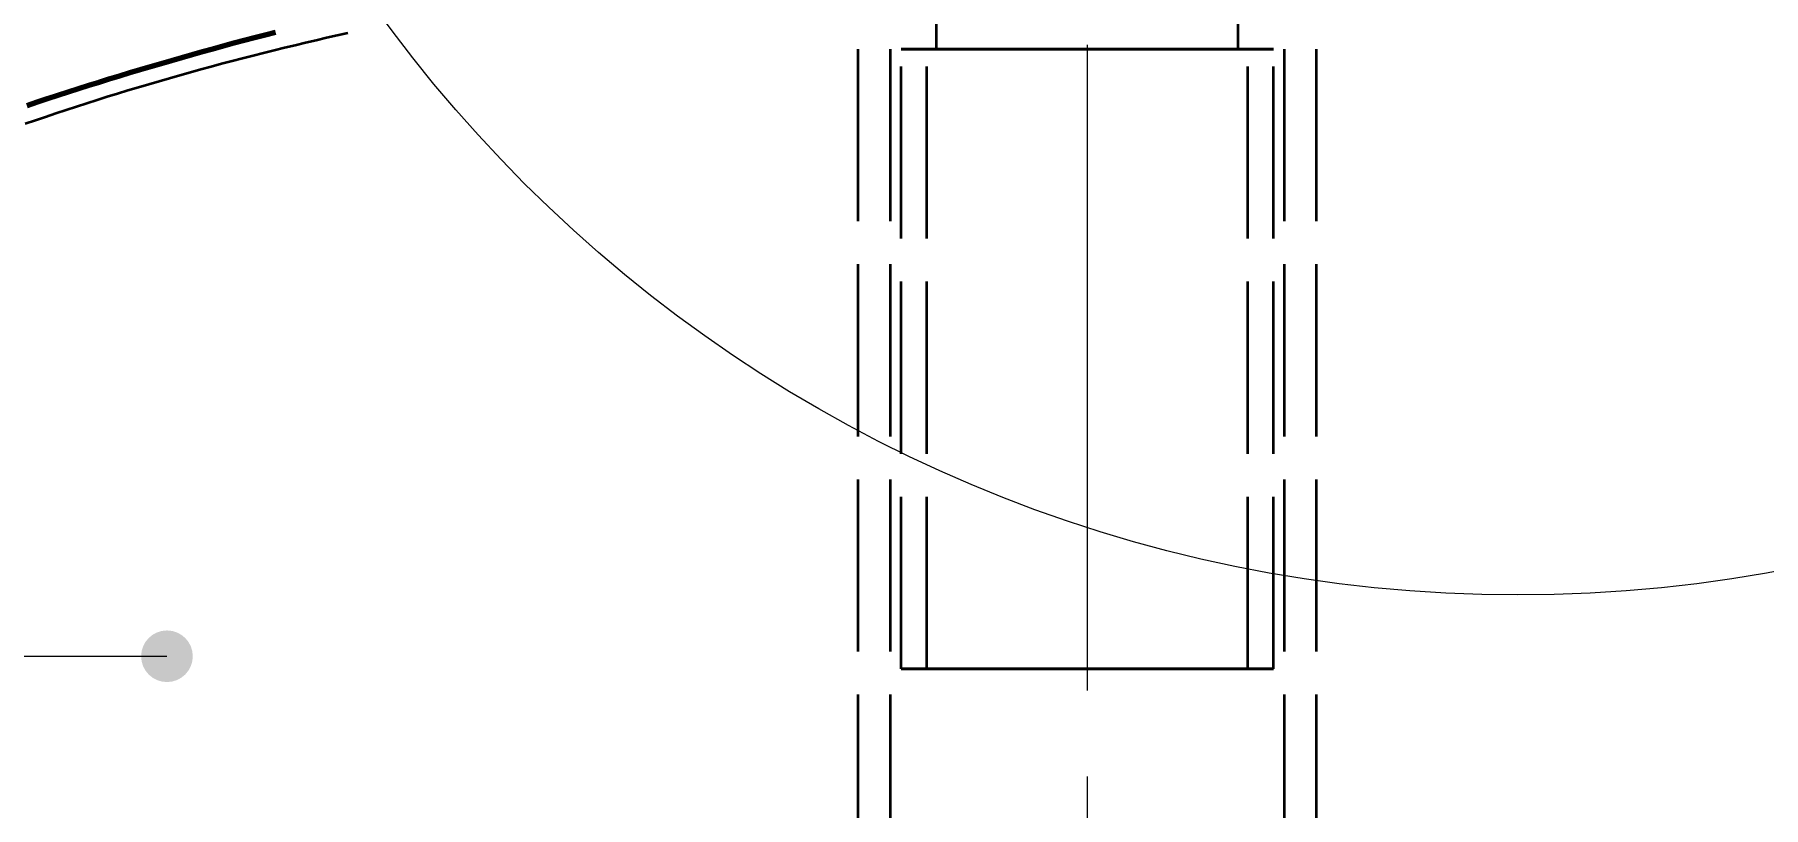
# Model space of a CAD drawing. Header units: millimetres. Extents: x 0 to 2382, y 0 to 420.
# Drawn here: x 133.74 to 173.89, y 325.61 to 343.57 of the extents above; entities that cross this region are included whole.
import ezdxf

# ---------------------------------------------------------------- set-up
doc = ezdxf.new("R2010")
doc.units = ezdxf.units.MM
doc.linetypes.add('IRAM-E-TRAZOS', pattern=[5, 4, -1])
doc.linetypes.add('IRAM-F-TRAZO-PUNTO', pattern=[20, 15, -2, 1, -2])
for name, color, linetype, lineweight in [('01-VISIBLE', 7, 'CONTINUOUS', 70), ('02-OCULTA', 4, 'IRAM-E-TRAZOS', 35), ('03-EJE', 1, 'IRAM-F-TRAZO-PUNTO', 18), ('04-COTA', 3, 'CONTINUOUS', 18), ('08-FINA', 5, 'CONTINUOUS', 18)]:
    doc.layers.add(name, color=color, linetype=linetype, lineweight=lineweight)
doc.styles.add('ISO3098', font='isocpeur.ttf')
doc.dimstyles.new('FLAMA-IRAM', dxfattribs={"dimtxt": 3.5, "dimasz": 3.5, "dimexe": 2, "dimexo": 1.5, "dimgap": 1, "dimtad": 1, "dimdec": 1, "dimtxsty": 'ISO3098', "dimblk": 'IRAM_FLECHA', "dimblk1": 'IRAM_FLECHA', "dimblk2": 'IRAM_FLECHA', "dimcen": 2.5, "dimclrd": 256, "dimclre": 256, "dimclrt": 256, "dimazin": 3, "dimtfac": 1, "dimtmove": 0, "dimatfit": 3, "dimlwd": 18, "dimlwe": 18})

# ---------------------------------------------------------------- blocks, each defined once
blk = doc.blocks.new('IRAM_FLECHA')
blk.add_solid([(0, 0), (-1, 0.125), (-1, -0.125)])

msp = doc.modelspace()

# ---------------------------------------------------------------- hatches: boundary and pattern name
at = {"layer": '08-FINA'}
h = msp.add_hatch(color=7, dxfattribs=at)
h.dxf.hatch_style = 1
edge = h.paths.add_edge_path()
edge.add_arc((136.813, 329.12), 0.6, 0, 360)

# ---------------------------------------------------------------- linework, layer by layer
at = {"layer": '01-VISIBLE'}
msp.add_lwpolyline([(133.567, 341.919), (133.804, 341.999), (134.042, 342.079), (134.28, 342.158), (134.518, 342.236), (134.757, 342.312), (134.995, 342.388), (135.235, 342.463), (135.474, 342.537), (135.714, 342.61), (135.954, 342.682), (136.194, 342.754), (136.434, 342.825), (136.675, 342.895), (136.916, 342.964), (137.157, 343.033), (137.398, 343.102), (137.639, 343.17), (137.88, 343.237), (138.122, 343.304), (138.364, 343.37), (138.606, 343.435), (138.848, 343.499), (139.09, 343.562), (139.333, 343.623)], dxfattribs=at)
at = {"layer": '02-OCULTA'}
for p, q in [((152.863, 179.228), (152.863, 346.966)), ((153.613, 179.228), (153.613, 346.966)), ((162.763, 179.228), (162.763, 346.966)), ((163.513, 179.228), (163.513, 346.966)), ((154.688, 343.225), (154.688, 345.675)), ((161.688, 343.225), (161.688, 345.675)), ((153.863, 328.825), (153.863, 343.225)), ((154.463, 328.825), (154.463, 343.225)), ((161.913, 328.825), (161.913, 343.225)), ((162.513, 328.825), (162.513, 343.225))]:
    msp.add_line(p, q, dxfattribs=at)
for points in [[(141.012, 343.596), (140.766, 343.542), (140.521, 343.486), (140.277, 343.43), (140.032, 343.372), (139.788, 343.314), (139.543, 343.255), (139.299, 343.195), (139.056, 343.135), (138.812, 343.073), (138.569, 343.011), (138.326, 342.947), (138.083, 342.883), (137.84, 342.818), (137.598, 342.752), (137.356, 342.685), (137.114, 342.617), (136.872, 342.548), (136.631, 342.478), (136.39, 342.408), (136.149, 342.336), (135.908, 342.264), (135.668, 342.19), (135.428, 342.116), (135.189, 342.041), (134.949, 341.965), (134.71, 341.888), (134.471, 341.809), (134.233, 341.73), (133.995, 341.65), (133.757, 341.569), (133.519, 341.488)], [(162.513, 343.225), (162.259, 343.225), (162.005, 343.225), (161.75, 343.225), (161.496, 343.225), (161.241, 343.225), (160.987, 343.225), (160.732, 343.225), (160.478, 343.225), (160.224, 343.225), (159.969, 343.225), (159.715, 343.225), (159.46, 343.225), (159.206, 343.225), (158.952, 343.225), (158.697, 343.225), (158.443, 343.225), (158.188, 343.225), (157.934, 343.225), (157.68, 343.225), (157.425, 343.225), (157.171, 343.225), (156.916, 343.225), (156.662, 343.225), (156.407, 343.225), (156.153, 343.225), (155.899, 343.225), (155.644, 343.225), (155.39, 343.225), (155.135, 343.225), (154.881, 343.225), (154.627, 343.225), (154.372, 343.225), (154.118, 343.225), (153.863, 343.225)], [(153.863, 343.225), (154.118, 343.225), (154.372, 343.225), (154.627, 343.225), (154.881, 343.225), (155.135, 343.225), (155.39, 343.225), (155.644, 343.225), (155.899, 343.225), (156.153, 343.225), (156.407, 343.225), (156.662, 343.225), (156.916, 343.225), (157.171, 343.225), (157.425, 343.225), (157.68, 343.225), (157.934, 343.225), (158.188, 343.225), (158.443, 343.225), (158.697, 343.225), (158.952, 343.225), (159.206, 343.225), (159.46, 343.225), (159.715, 343.225), (159.969, 343.225), (160.224, 343.225), (160.478, 343.225), (160.732, 343.225), (160.987, 343.225), (161.241, 343.225), (161.496, 343.225), (161.75, 343.225), (162.005, 343.225), (162.259, 343.225), (162.513, 343.225)], [(161.913, 343.225), (161.656, 343.225), (161.4, 343.225), (161.143, 343.225), (160.886, 343.225), (160.629, 343.225), (160.372, 343.225), (160.115, 343.225), (159.858, 343.225), (159.601, 343.225), (159.344, 343.225), (159.087, 343.225), (158.831, 343.225), (158.574, 343.225), (158.317, 343.225), (158.06, 343.225), (157.803, 343.225), (157.546, 343.225), (157.289, 343.225), (157.032, 343.225), (156.775, 343.225), (156.519, 343.225), (156.262, 343.225), (156.005, 343.225), (155.748, 343.225), (155.491, 343.225), (155.234, 343.225), (154.977, 343.225), (154.72, 343.225), (154.463, 343.225)], [(154.463, 343.225), (154.72, 343.225), (154.977, 343.225), (155.234, 343.225), (155.491, 343.225), (155.748, 343.225), (156.005, 343.225), (156.262, 343.225), (156.519, 343.225), (156.775, 343.225), (157.032, 343.225), (157.289, 343.225), (157.546, 343.225), (157.803, 343.225), (158.06, 343.225), (158.317, 343.225), (158.574, 343.225), (158.831, 343.225), (159.087, 343.225), (159.344, 343.225), (159.601, 343.225), (159.858, 343.225), (160.115, 343.225), (160.372, 343.225), (160.629, 343.225), (160.886, 343.225), (161.143, 343.225), (161.4, 343.225), (161.656, 343.225), (161.913, 343.225)], [(161.688, 343.225), (161.438, 343.225), (161.188, 343.225), (160.938, 343.225), (160.688, 343.225), (160.438, 343.225), (160.188, 343.225), (159.938, 343.225), (159.688, 343.225), (159.438, 343.225), (159.188, 343.225), (158.938, 343.225), (158.688, 343.225), (158.438, 343.225), (158.188, 343.225), (157.938, 343.225), (157.688, 343.225), (157.438, 343.225), (157.188, 343.225), (156.938, 343.225), (156.688, 343.225), (156.438, 343.225), (156.188, 343.225), (155.938, 343.225), (155.688, 343.225), (155.438, 343.225), (155.188, 343.225), (154.938, 343.225), (154.688, 343.225)], [(154.688, 343.225), (154.938, 343.225), (155.188, 343.225), (155.438, 343.225), (155.688, 343.225), (155.938, 343.225), (156.188, 343.225), (156.438, 343.225), (156.688, 343.225), (156.938, 343.225), (157.188, 343.225), (157.438, 343.225), (157.688, 343.225), (157.938, 343.225), (158.188, 343.225), (158.438, 343.225), (158.688, 343.225), (158.938, 343.225), (159.188, 343.225), (159.438, 343.225), (159.688, 343.225), (159.938, 343.225), (160.188, 343.225), (160.438, 343.225), (160.688, 343.225), (160.938, 343.225), (161.188, 343.225), (161.438, 343.225), (161.688, 343.225)], [(162.513, 328.825), (162.259, 328.825), (162.005, 328.825), (161.75, 328.825), (161.496, 328.825), (161.241, 328.825), (160.987, 328.825), (160.732, 328.825), (160.478, 328.825), (160.224, 328.825), (159.969, 328.825), (159.715, 328.825), (159.46, 328.825), (159.206, 328.825), (158.952, 328.825), (158.697, 328.825), (158.443, 328.825), (158.188, 328.825), (157.934, 328.825), (157.68, 328.825), (157.425, 328.825), (157.171, 328.825), (156.916, 328.825), (156.662, 328.825), (156.407, 328.825), (156.153, 328.825), (155.899, 328.825), (155.644, 328.825), (155.39, 328.825), (155.135, 328.825), (154.881, 328.825), (154.627, 328.825), (154.372, 328.825), (154.118, 328.825), (153.863, 328.825)], [(153.863, 328.825), (154.118, 328.825), (154.372, 328.825), (154.627, 328.825), (154.881, 328.825), (155.135, 328.825), (155.39, 328.825), (155.644, 328.825), (155.899, 328.825), (156.153, 328.825), (156.407, 328.825), (156.662, 328.825), (156.916, 328.825), (157.171, 328.825), (157.425, 328.825), (157.68, 328.825), (157.934, 328.825), (158.188, 328.825), (158.443, 328.825), (158.697, 328.825), (158.952, 328.825), (159.206, 328.825), (159.46, 328.825), (159.715, 328.825), (159.969, 328.825), (160.224, 328.825), (160.478, 328.825), (160.732, 328.825), (160.987, 328.825), (161.241, 328.825), (161.496, 328.825), (161.75, 328.825), (162.005, 328.825), (162.259, 328.825), (162.513, 328.825)], [(161.913, 328.825), (161.656, 328.825), (161.4, 328.825), (161.143, 328.825), (160.886, 328.825), (160.629, 328.825), (160.372, 328.825), (160.115, 328.825), (159.858, 328.825), (159.601, 328.825), (159.344, 328.825), (159.087, 328.825), (158.831, 328.825), (158.574, 328.825), (158.317, 328.825), (158.06, 328.825), (157.803, 328.825), (157.546, 328.825), (157.289, 328.825), (157.032, 328.825), (156.775, 328.825), (156.519, 328.825), (156.262, 328.825), (156.005, 328.825), (155.748, 328.825), (155.491, 328.825), (155.234, 328.825), (154.977, 328.825), (154.72, 328.825), (154.463, 328.825)], [(154.463, 328.825), (154.72, 328.825), (154.977, 328.825), (155.234, 328.825), (155.491, 328.825), (155.748, 328.825), (156.005, 328.825), (156.262, 328.825), (156.519, 328.825), (156.775, 328.825), (157.032, 328.825), (157.289, 328.825), (157.546, 328.825), (157.803, 328.825), (158.06, 328.825), (158.317, 328.825), (158.574, 328.825), (158.831, 328.825), (159.087, 328.825), (159.344, 328.825), (159.601, 328.825), (159.858, 328.825), (160.115, 328.825), (160.372, 328.825), (160.629, 328.825), (160.886, 328.825), (161.143, 328.825), (161.4, 328.825), (161.656, 328.825), (161.913, 328.825)]]:
    msp.add_lwpolyline(points, dxfattribs=at)
at = {"layer": '03-EJE'}
msp.add_line((158.188, 168.328), (158.188, 376.471), dxfattribs=at)
at = {"layer": '08-FINA'}
msp.add_line((70.188, 329.12), (136.813, 329.12), dxfattribs=at)
msp.add_circle((168.188, 363.169), 32.625, dxfattribs=at)

# ---------------------------------------------------------------- dimensions: what is measured, and where the dimension line sits
at = {"layer": '04-COTA'}
msp.add_linear_dim(base=(86.188, 167.828), p1=(110.688, 167.828), p2=(155.188, 352.366), angle=90, dimstyle='FLAMA-IRAM', override={"dimlfac": 2}, dxfattribs=at).render()

doc.saveas('drawing.dxf')
